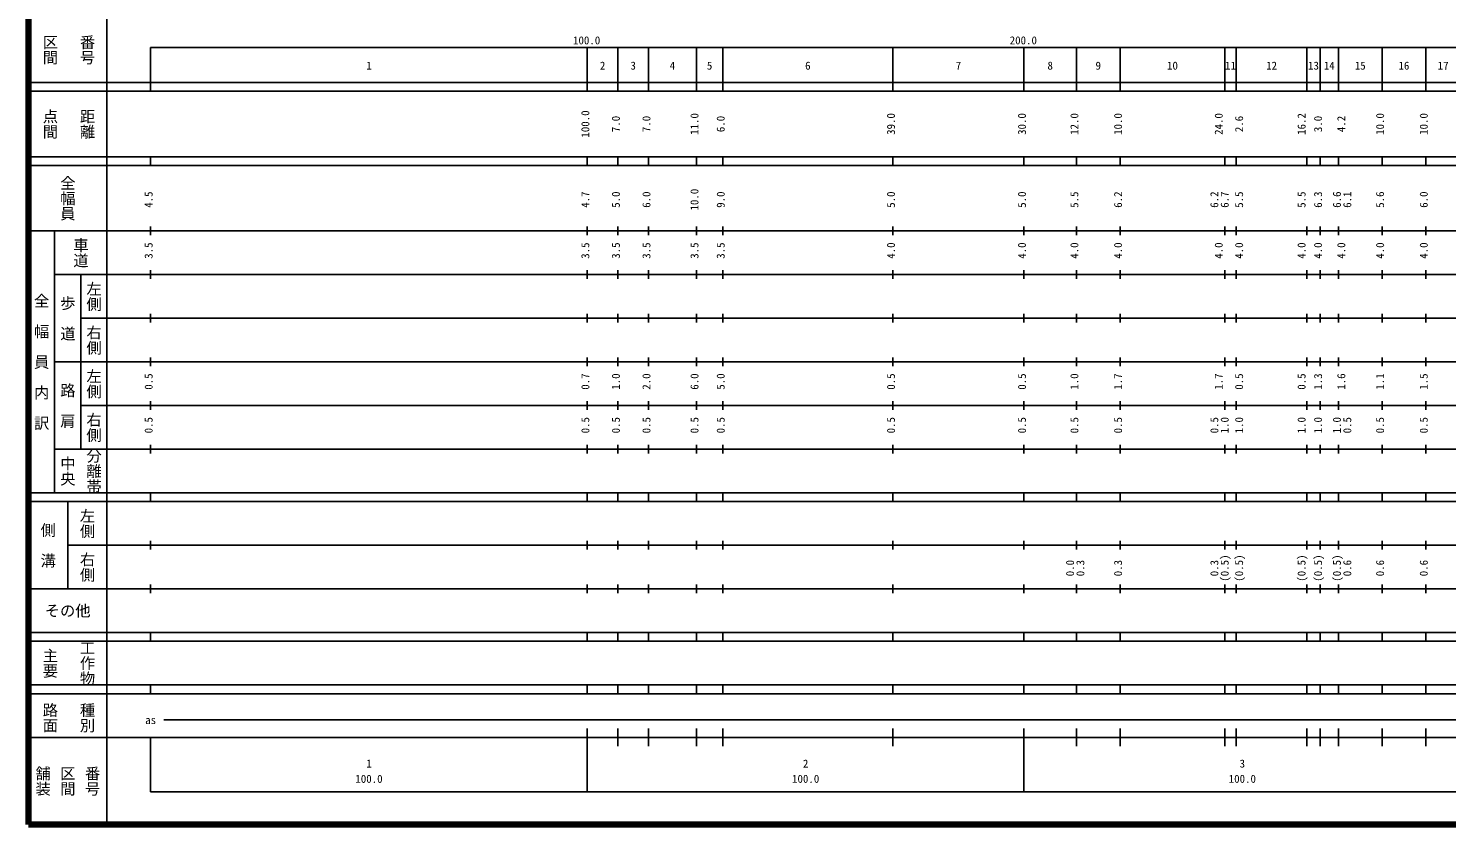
# Model space of a CAD drawing. Units: millimetres on the paper, enlarged 1000 times. Extents: x 40000 to 680000, y 20000 to 380000.
# Drawn here: x 40000 to 364784, y 20000 to 202409 of the extents above; entities that cross this region are included whole.
import ezdxf
from ezdxf.enums import TextEntityAlignment as Align

# ---------------------------------------------------------------- set-up
doc = ezdxf.new("R2010")
doc.units = ezdxf.units.MM
doc.header["$LTSCALE"] = 1000
doc.layers.add('S-TTL', color=2, linetype='Continuous', lineweight=140)
doc.layers.add('S-TTL-BAND', color=7, linetype='Continuous', lineweight=25)
doc.styles.add('@ＭＳ ゴシック', font='')
doc.styles.add('ＭＳ ゴシック', font='')
doc.styles.get('@ＭＳ ゴシック').set_extended_font_data('@MS Gothic')
doc.styles.get('ＭＳ ゴシック').set_extended_font_data('MS Gothic')

msp = doc.modelspace()

# ---------------------------------------------------------------- linework, layer by layer
at = {"layer": 'S-TTL'}
for p, q in [((40000, 380000), (40000, 20000)), ((40000, 20000), (680000, 20000))]:
    msp.add_line(p, q, dxfattribs=at)
at = {"layer": 'S-TTL-BAND'}
for p, q in [((58000, 370000), (58000, 20000)), ((68000, 198000), (579000, 198000)), ((68000, 198000), (68000, 188000)), ((168000, 188000), (168000, 198000)), ((175000, 188000), (175000, 198000)), ((182000, 188000), (182000, 198000)), ((193000, 188000), (193000, 198000)), ((199000, 188000), (199000, 198000)), ((238000, 188000), (238000, 198000)), ((268000, 188000), (268000, 198000)), ((280000, 188000), (280000, 198000)), ((290000, 188000), (290000, 198000)), ((314000, 188000), (314000, 198000)), ((316600, 188000), (316600, 198000)), ((332800, 188000), (332800, 198000)), ((335800, 188000), (335800, 198000)), ((340000, 188000), (340000, 198000)), ((350000, 188000), (350000, 198000)), ((360000, 188000), (360000, 198000)), ((40000, 190000), (579000, 190000)), ((40000, 188000), (579000, 188000)), ((40000, 173000), (579000, 173000)), ((68000, 171000), (68000, 173000)), ((168000, 171000), (168000, 173000)), ((175000, 171000), (175000, 173000)), ((182000, 171000), (182000, 173000)), ((193000, 171000), (193000, 173000)), ((199000, 171000), (199000, 173000)), ((238000, 171000), (238000, 173000)), ((268000, 171000), (268000, 173000)), ((280000, 171000), (280000, 173000)), ((290000, 171000), (290000, 173000)), ((314000, 171000), (314000, 173000)), ((316600, 171000), (316600, 173000)), ((332800, 171000), (332800, 173000)), ((335800, 171000), (335800, 173000)), ((340000, 171000), (340000, 173000)), ((350000, 171000), (350000, 173000)), ((360000, 171000), (360000, 173000)), ((40000, 171000), (579000, 171000)), ((40000, 156000), (579000, 156000)), ((46000, 96000), (46000, 156000)), ((68000, 155000), (68000, 157000)), ((168000, 155000), (168000, 157000)), ((175000, 155000), (175000, 157000)), ((182000, 155000), (182000, 157000)), ((193000, 155000), (193000, 157000)), ((199000, 155000), (199000, 157000)), ((238000, 155000), (238000, 157000)), ((268000, 155000), (268000, 157000)), ((280000, 155000), (280000, 157000)), ((290000, 155000), (290000, 157000)), ((314000, 155000), (314000, 157000)), ((316600, 155000), (316600, 157000)), ((332800, 155000), (332800, 157000)), ((335800, 155000), (335800, 157000)), ((340000, 155000), (340000, 157000)), ((350000, 155000), (350000, 157000)), ((360000, 155000), (360000, 157000)), ((68000, 145000), (68000, 147000)), ((168000, 145000), (168000, 147000)), ((175000, 145000), (175000, 147000)), ((182000, 145000), (182000, 147000)), ((193000, 145000), (193000, 147000)), ((199000, 145000), (199000, 147000)), ((238000, 145000), (238000, 147000)), ((268000, 145000), (268000, 147000)), ((280000, 145000), (280000, 147000)), ((290000, 145000), (290000, 147000)), ((314000, 145000), (314000, 147000)), ((316600, 145000), (316600, 147000)), ((332800, 145000), (332800, 147000)), ((335800, 145000), (335800, 147000)), ((340000, 145000), (340000, 147000)), ((350000, 145000), (350000, 147000)), ((360000, 145000), (360000, 147000)), ((46000, 146000), (579000, 146000)), ((52000, 146000), (52000, 106000)), ((68000, 135000), (68000, 137000)), ((168000, 135000), (168000, 137000)), ((175000, 135000), (175000, 137000)), ((182000, 135000), (182000, 137000)), ((193000, 135000), (193000, 137000)), ((199000, 135000), (199000, 137000)), ((238000, 135000), (238000, 137000)), ((268000, 135000), (268000, 137000)), ((280000, 135000), (280000, 137000)), ((290000, 135000), (290000, 137000)), ((314000, 135000), (314000, 137000)), ((316600, 135000), (316600, 137000)), ((332800, 135000), (332800, 137000)), ((335800, 135000), (335800, 137000)), ((340000, 135000), (340000, 137000)), ((350000, 135000), (350000, 137000)), ((360000, 135000), (360000, 137000)), ((52000, 136000), (579000, 136000)), ((68000, 125000), (68000, 127000)), ((168000, 125000), (168000, 127000)), ((175000, 125000), (175000, 127000)), ((182000, 125000), (182000, 127000)), ((193000, 125000), (193000, 127000)), ((199000, 125000), (199000, 127000)), ((238000, 125000), (238000, 127000)), ((268000, 125000), (268000, 127000)), ((280000, 125000), (280000, 127000)), ((290000, 125000), (290000, 127000)), ((314000, 125000), (314000, 127000)), ((316600, 125000), (316600, 127000)), ((332800, 125000), (332800, 127000)), ((335800, 125000), (335800, 127000)), ((340000, 125000), (340000, 127000)), ((350000, 125000), (350000, 127000)), ((360000, 125000), (360000, 127000)), ((46000, 126000), (579000, 126000)), ((68000, 115000), (68000, 117000)), ((168000, 115000), (168000, 117000)), ((175000, 115000), (175000, 117000)), ((182000, 115000), (182000, 117000)), ((193000, 115000), (193000, 117000)), ((199000, 115000), (199000, 117000)), ((238000, 115000), (238000, 117000)), ((268000, 115000), (268000, 117000)), ((280000, 115000), (280000, 117000)), ((290000, 115000), (290000, 117000)), ((314000, 115000), (314000, 117000)), ((316600, 115000), (316600, 117000)), ((332800, 115000), (332800, 117000)), ((335800, 115000), (335800, 117000)), ((340000, 115000), (340000, 117000)), ((350000, 115000), (350000, 117000)), ((360000, 115000), (360000, 117000)), ((52000, 116000), (579000, 116000)), ((46000, 106000), (579000, 106000)), ((68000, 105000), (68000, 107000)), ((168000, 105000), (168000, 107000)), ((175000, 105000), (175000, 107000)), ((182000, 105000), (182000, 107000)), ((193000, 105000), (193000, 107000)), ((199000, 105000), (199000, 107000)), ((238000, 105000), (238000, 107000)), ((268000, 105000), (268000, 107000)), ((280000, 105000), (280000, 107000)), ((290000, 105000), (290000, 107000)), ((314000, 105000), (314000, 107000)), ((316600, 105000), (316600, 107000)), ((332800, 105000), (332800, 107000)), ((335800, 105000), (335800, 107000)), ((340000, 105000), (340000, 107000)), ((350000, 105000), (350000, 107000)), ((360000, 105000), (360000, 107000)), ((40000, 96000), (579000, 96000)), ((68000, 94000), (68000, 96000)), ((168000, 94000), (168000, 96000)), ((175000, 94000), (175000, 96000)), ((182000, 94000), (182000, 96000)), ((193000, 94000), (193000, 96000)), ((199000, 94000), (199000, 96000)), ((238000, 94000), (238000, 96000)), ((268000, 94000), (268000, 96000)), ((280000, 94000), (280000, 96000)), ((290000, 94000), (290000, 96000)), ((314000, 94000), (314000, 96000)), ((316600, 94000), (316600, 96000)), ((332800, 94000), (332800, 96000)), ((335800, 94000), (335800, 96000)), ((340000, 94000), (340000, 96000)), ((350000, 94000), (350000, 96000)), ((360000, 94000), (360000, 96000)), ((40000, 94000), (579000, 94000)), ((49000, 94000), (49000, 74000)), ((68000, 83000), (68000, 85000)), ((168000, 83000), (168000, 85000)), ((175000, 83000), (175000, 85000)), ((182000, 83000), (182000, 85000)), ((193000, 83000), (193000, 85000)), ((199000, 83000), (199000, 85000)), ((238000, 83000), (238000, 85000)), ((268000, 83000), (268000, 85000)), ((280000, 83000), (280000, 85000)), ((290000, 83000), (290000, 85000)), ((314000, 83000), (314000, 85000)), ((316600, 83000), (316600, 85000)), ((332800, 83000), (332800, 85000)), ((335800, 83000), (335800, 85000)), ((340000, 83000), (340000, 85000)), ((350000, 83000), (350000, 85000)), ((360000, 83000), (360000, 85000)), ((49000, 84000), (579000, 84000)), ((68000, 73000), (68000, 75000)), ((168000, 73000), (168000, 75000)), ((175000, 73000), (175000, 75000)), ((182000, 73000), (182000, 75000)), ((193000, 73000), (193000, 75000)), ((199000, 73000), (199000, 75000)), ((238000, 73000), (238000, 75000)), ((268000, 73000), (268000, 75000)), ((280000, 73000), (280000, 75000)), ((290000, 73000), (290000, 75000)), ((314000, 73000), (314000, 75000)), ((316600, 73000), (316600, 75000)), ((332800, 73000), (332800, 75000)), ((335800, 73000), (335800, 75000)), ((340000, 73000), (340000, 75000)), ((350000, 73000), (350000, 75000)), ((360000, 73000), (360000, 75000)), ((40000, 74000), (579000, 74000)), ((40000, 64000), (579000, 64000)), ((40000, 62000), (579000, 62000)), ((68000, 62000), (68000, 64000)), ((168000, 62000), (168000, 64000)), ((175000, 62000), (175000, 64000)), ((182000, 62000), (182000, 64000)), ((193000, 62000), (193000, 64000)), ((199000, 62000), (199000, 64000)), ((238000, 62000), (238000, 64000)), ((268000, 62000), (268000, 64000)), ((280000, 62000), (280000, 64000)), ((290000, 62000), (290000, 64000)), ((314000, 62000), (314000, 64000)), ((316600, 62000), (316600, 64000)), ((332800, 62000), (332800, 64000)), ((335800, 62000), (335800, 64000)), ((340000, 62000), (340000, 64000)), ((350000, 62000), (350000, 64000)), ((360000, 62000), (360000, 64000)), ((40000, 52000), (579000, 52000)), ((68000, 50000), (68000, 52000)), ((168000, 50000), (168000, 52000)), ((175000, 50000), (175000, 52000)), ((182000, 50000), (182000, 52000)), ((193000, 50000), (193000, 52000)), ((199000, 50000), (199000, 52000)), ((238000, 50000), (238000, 52000)), ((268000, 50000), (268000, 52000)), ((280000, 50000), (280000, 52000)), ((290000, 50000), (290000, 52000)), ((314000, 50000), (314000, 52000)), ((316600, 50000), (316600, 52000)), ((332800, 50000), (332800, 52000)), ((335800, 50000), (335800, 52000)), ((340000, 50000), (340000, 52000)), ((350000, 50000), (350000, 52000)), ((360000, 50000), (360000, 52000)), ((40000, 50000), (579000, 50000)), ((71000, 44000), (565000, 44000)), ((40000, 40000), (579000, 40000)), ((68000, 40000), (68000, 27500)), ((168000, 27500), (168000, 42000)), ((175000, 38000), (175000, 42000)), ((182000, 38000), (182000, 42000)), ((193000, 38000), (193000, 42000)), ((199000, 38000), (199000, 42000)), ((238000, 38000), (238000, 42000)), ((268000, 27500), (268000, 42000)), ((280000, 38000), (280000, 42000)), ((290000, 38000), (290000, 42000)), ((314000, 38000), (314000, 42000)), ((316600, 38000), (316600, 42000)), ((332800, 38000), (332800, 42000)), ((335800, 38000), (335800, 42000)), ((340000, 38000), (340000, 42000)), ((350000, 38000), (350000, 42000)), ((360000, 38000), (360000, 42000)), ((68000, 27500), (579000, 27500))]:
    msp.add_line(p, q, dxfattribs=at)

# ---------------------------------------------------------------- texts
at = {"layer": 'S-TTL-BAND', "style": '@ＭＳ ゴシック'}
for s, p in [('区間', (45000, 197500)), ('番号', (53500, 197500)), ('点間', (45000, 180500)), ('距離', (53500, 180500)), ('全幅員', (49000, 163500)), ('車道', (52000, 151000)), ('左側', (55000, 141000)), ('全\u3000幅\u3000員\u3000内\u3000訳', (43000, 126000)), ('歩\u3000道', (49000, 136000)), ('右側', (55000, 131000)), ('左側', (55000, 121000)), ('路\u3000肩', (49000, 116000)), ('右側', (55000, 111000)), ('中央', (49000, 101000)), ('分離帯', (55000, 101000)), ('左側', (53500, 89000)), ('側\u3000溝', (44500, 84000)), ('右側', (53500, 79000)), ('工作物', (53500, 57000)), ('主要', (45000, 57000)), ('路面', (45000, 44500)), ('種別', (53500, 44500)), ('舗装', (43333, 30000)), ('区間', (49000, 30000)), ('番号', (54667, 30000))]:
    msp.add_text(s, height=2566, rotation=270, dxfattribs=at).set_placement(p, align=Align.MIDDLE_CENTER)
at = {"layer": 'S-TTL-BAND', "style": 'ＭＳ ゴシック'}
for s, p in [('100.0', (167844, 198195)), ('200.0', (267844, 198195)), ('1', (118000, 192405)), ('2', (171500, 192405)), ('3', (178500, 192405)), ('4', (187500, 192405)), ('5', (196000, 192405)), ('6', (218500, 192405)), ('7', (253000, 192405)), ('8', (274000, 192405)), ('9', (285000, 192405)), ('10', (302000, 192405)), ('11', (315300, 192405)), ('12', (324700, 192405)), ('13', (334300, 192405)), ('14', (337900, 192405)), ('15', (345000, 192405)), ('16', (355000, 192405)), ('17', (364000, 192405)), ('as', (68000, 42500)), ('1', (118000, 32523)), ('2', (218000, 32523)), ('3', (318000, 32523)), ('100.0', (118000, 29033)), ('100.0', (218000, 29033)), ('100.0', (318000, 29033))]:
    msp.add_text(s, height=1833, dxfattribs=at).set_placement(p, align=Align.BOTTOM_CENTER)
for s, p in [('100.0', (169000, 180500)), ('7.0', (176000, 180500)), ('7.0', (183000, 180500)), ('11.0', (194000, 180500)), ('6.0', (200000, 180500)), ('39.0', (239000, 180500)), ('30.0', (269000, 180500)), ('12.0', (281000, 180500)), ('10.0', (291000, 180500)), ('24.0', (314045, 180500)), ('2.6', (318718, 180500)), ('16.2', (333024, 180500)), ('3.0', (336800, 180500)), ('4.2', (342119, 180500)), ('10.0', (351000, 180500)), ('10.0', (361000, 180500)), ('4.5', (69000, 163174)), ('4.7', (169000, 163174)), ('5.0', (176000, 163174)), ('6.0', (183000, 163174)), ('10.0', (194000, 163174)), ('9.0', (200000, 163174)), ('5.0', (239000, 163174)), ('5.0', (269000, 163174)), ('5.5', (281000, 163174)), ('6.2', (291000, 163174)), ('6.2', (313045, 163174)), ('6.7', (315415, 163174)), ('5.5', (318718, 163174)), ('5.5', (333024, 163174)), ('6.3', (336800, 163174)), ('6.6', (341119, 163174)), ('6.1', (343489, 163174)), ('5.6', (351000, 163174)), ('6.0', (361000, 163174)), ('3.5', (69000, 151500)), ('3.5', (169000, 151500)), ('3.5', (176000, 151500)), ('3.5', (183000, 151500)), ('3.5', (194000, 151500)), ('3.5', (200000, 151500)), ('4.0', (239000, 151500)), ('4.0', (269000, 151500)), ('4.0', (281000, 151500)), ('4.0', (291000, 151500)), ('4.0', (314045, 151500)), ('4.0', (318718, 151500)), ('4.0', (333024, 151500)), ('4.0', (336800, 151500)), ('4.0', (342119, 151500)), ('4.0', (351000, 151500)), ('4.0', (361000, 151500)), ('0.5', (69000, 121500)), ('0.7', (169000, 121500)), ('1.0', (176000, 121500)), ('2.0', (183000, 121500)), ('6.0', (194000, 121500)), ('5.0', (200000, 121500)), ('0.5', (239000, 121500)), ('0.5', (269000, 121500)), ('1.0', (281000, 121500)), ('1.7', (291000, 121500)), ('1.7', (314045, 121500)), ('0.5', (318718, 121500)), ('0.5', (333024, 121500)), ('1.3', (336800, 121500)), ('1.6', (342119, 121500)), ('1.1', (351000, 121500)), ('1.5', (361000, 121500)), ('0.5', (69000, 111500)), ('0.5', (169000, 111500)), ('0.5', (176000, 111500)), ('0.5', (183000, 111500)), ('0.5', (194000, 111500)), ('0.5', (200000, 111500)), ('0.5', (239000, 111500)), ('0.5', (269000, 111500)), ('0.5', (281000, 111500)), ('0.5', (291000, 111500)), ('0.5', (313045, 111500)), ('1.0', (315415, 111500)), ('1.0', (318718, 111500)), ('1.0', (333024, 111500)), ('1.0', (336800, 111500)), ('1.0', (341119, 111500)), ('0.5', (343489, 111500)), ('0.5', (351000, 111500)), ('0.5', (361000, 111500)), ('(0.5)', (315415, 78764)), ('(0.5)', (318718, 78764)), ('(0.5)', (333024, 78764)), ('(0.5)', (336800, 78764)), ('(0.5)', (341119, 78764)), ('0.0', (280000, 78764)), ('0.3', (282370, 78764)), ('0.3', (291000, 78764)), ('0.3', (313045, 78764)), ('0.6', (343489, 78764)), ('0.6', (351000, 78764)), ('0.6', (361000, 78764))]:
    msp.add_text(s, height=1833, rotation=90, dxfattribs=at).set_placement(p, align=Align.BOTTOM_CENTER)
msp.add_text('その他', height=2566, dxfattribs=at).set_placement((49000, 69000), align=Align.MIDDLE_CENTER)

doc.saveas('drawing.dxf')
